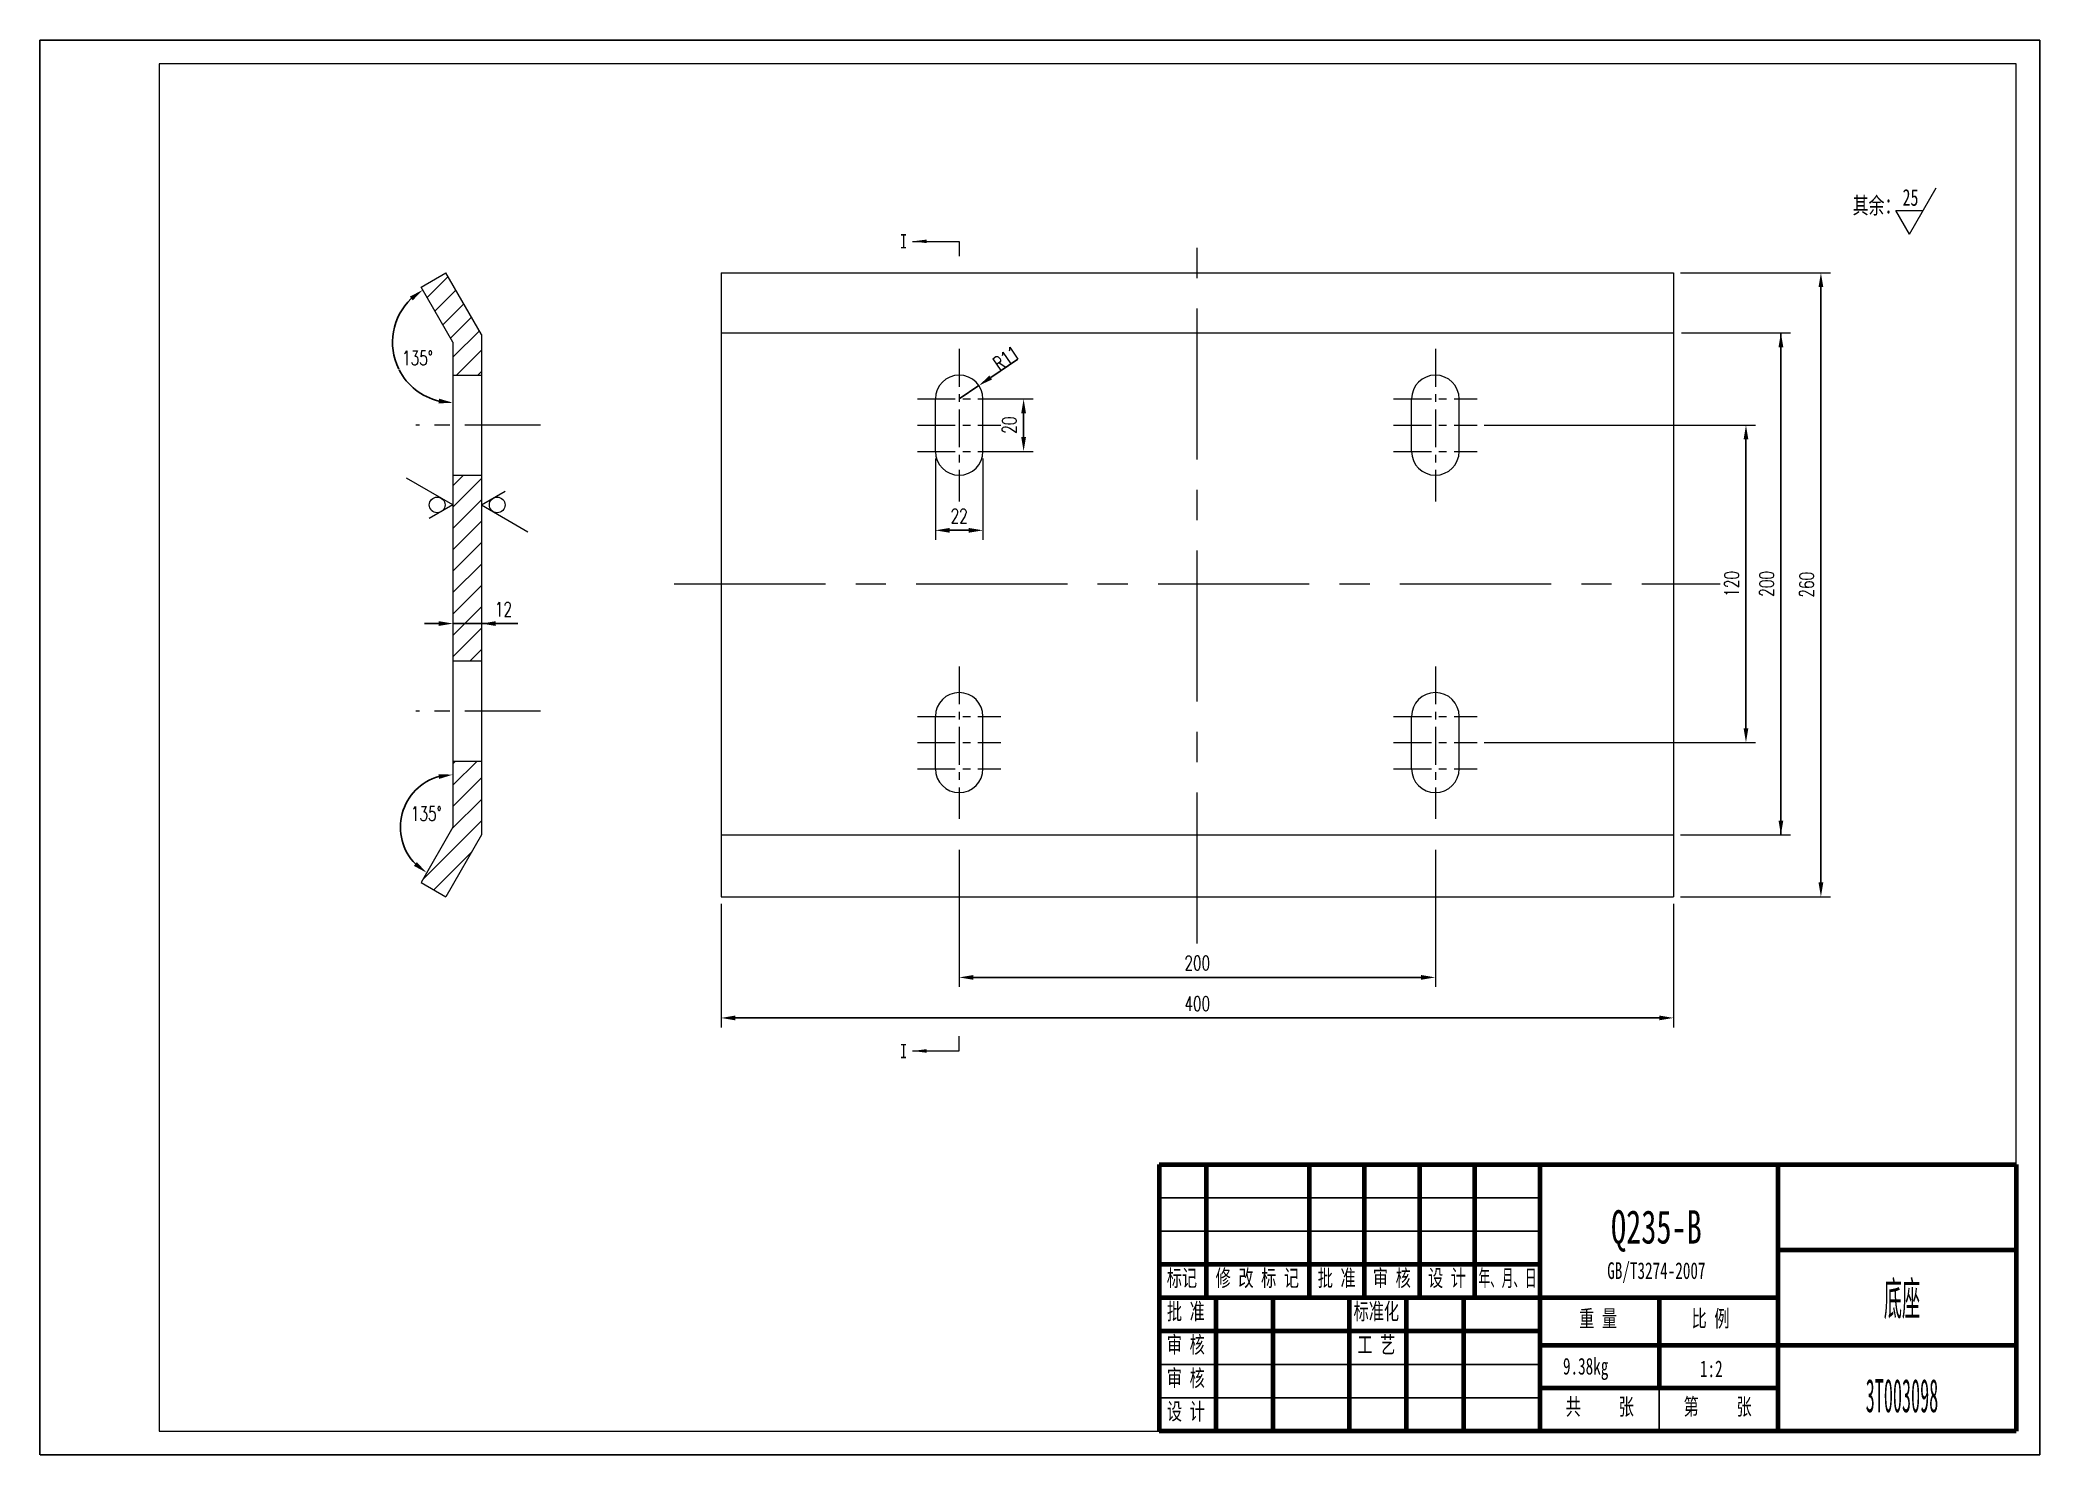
# Model space of a CAD drawing. Header units: millimetres. Extents: x 0 to 840, y 0 to 594.
import ezdxf

# ---------------------------------------------------------------- set-up
doc = ezdxf.new("R2010")
doc.units = ezdxf.units.MM
for name, pattern in [('CENTER', [50.8, 31.75, -6.35, 6.35, -6.35]), ('EB_DASH', [6, 3, -3]), ('EB_DASHDOT', [39, 30, -3, 3, -3])]:
    doc.linetypes.add(name, pattern=pattern)
for name, color, linetype, lineweight in [('25C', 1, 'CENTER', 18), ('尺寸线', 4, 'Continuous', 9), ('标注线', 4, 'Continuous', 5), ('点划线', 1, 'EB_DASHDOT', 5), ('粗线', 7, 'Continuous', 15), ('细线', 3, 'Continuous', 5), ('虚线', 2, 'EB_DASH', 5)]:
    doc.layers.add(name, color=color, linetype=linetype, lineweight=lineweight)
doc.layers.add('边框', color=7, linetype='Continuous', lineweight=18, plot=False)
doc.styles.get("Standard").update_dxf_attribs({"font": 'romans.shx', "width": 0.7})
doc.styles.add('TextStyle1', font='', dxfattribs={"width": 0.510669})
doc.styles.add('UserTxtStyle4', font='', dxfattribs={"width": 0.667})
doc.styles.add('机械', font='', dxfattribs={"width": 0.4})
doc.styles.add('标准', font='', dxfattribs={"width": 0.667})
doc.styles.get('TextStyle1').set_extended_font_data('宋体')
doc.styles.get('UserTxtStyle4').set_extended_font_data('宋体')
doc.styles.get('机械').set_extended_font_data('宋体')
doc.styles.get('标准').set_extended_font_data('宋体')
doc.dimstyles.new('副本标准', dxfattribs={"dimscale": 2, "dimtxt": 3, "dimasz": 3, "dimexe": 2, "dimexo": 1.5, "dimgap": 1, "dimtad": 1, "dimtih": 1, "dimtoh": 1, "dimdec": 1, "dimzin": 12, "dimdsep": 46, "dimtxsty": 'Standard', "dimcen": 0, "dimdle": 6, "dimclrd": 256, "dimclre": 256, "dimclrt": 256, "dimadec": 1, "dimazin": 3, "dimtfac": 1, "dimtdec": 1, "dimtmove": 1, "dimatfit": 0, "dimfxl": 0, "dimtolj": 1, "dimarcsym": 0})
doc.dimstyles.new('标准', dxfattribs={"dimscale": 2, "dimtxt": 3, "dimasz": 3, "dimexe": 2, "dimexo": 1.5, "dimgap": 1.5, "dimtad": 1, "dimdec": 1, "dimzin": 12, "dimdsep": 46, "dimtxsty": 'Standard', "dimcen": 0, "dimdle": 6, "dimclrd": 256, "dimclre": 256, "dimclrt": 256, "dimadec": 1, "dimazin": 3, "dimtfac": 1, "dimtdec": 1, "dimtmove": 0, "dimatfit": 0, "dimfxl": 0, "dimtolj": 1, "dimarcsym": 0})

# ---------------------------------------------------------------- blocks, each defined once
blk = doc.blocks.new('*X41')
at = {"layer": '尺寸线', "linetype": 'ByBlock'}
for points in [[(286.06, 183.47), (292.06, 182.47), (292.06, 184.47)], [(686.06, 183.47), (680.06, 182.47), (680.06, 184.47)]]:
    blk.add_hatch(color=256, dxfattribs=at).paths.add_polyline_path(points, flags=0)
for p, q in [((286.06, 231.34), (286.06, 179.47)), ((686.06, 231.34), (686.06, 179.47))]:
    blk.add_line(p, q, dxfattribs=at)
at = {"layer": '尺寸线', "linetype": 'ByBlock', "lineweight": -2}
blk.add_line((292.06, 183.47), (680.06, 183.47), dxfattribs=at)
at = {"layer": '尺寸线', "linetype": 'ByBlock', "insert": (486.06, 189.47), "char_height": 6, "width": 16.2, "attachment_point": 5}
blk.add_mtext('400', dxfattribs=at)
blk = doc.blocks.new('*X42')
at = {"layer": '尺寸线', "linetype": 'ByBlock'}
for points in [[(747.98, 496.3), (746.98, 490.3), (748.98, 490.3)], [(747.98, 234.34), (746.98, 240.34), (748.98, 240.34)]]:
    blk.add_hatch(color=256, dxfattribs=at).paths.add_polyline_path(points, flags=0)
for p, q in [((689.06, 496.3), (751.98, 496.3)), ((689.06, 234.34), (751.98, 234.34))]:
    blk.add_line(p, q, dxfattribs=at)
at = {"layer": '尺寸线', "linetype": 'ByBlock', "lineweight": -2}
blk.add_line((747.98, 490.3), (747.98, 240.34), dxfattribs=at)
at = {"layer": '尺寸线', "linetype": 'ByBlock', "insert": (741.98, 365.32), "char_height": 6, "width": 16.2, "attachment_point": 5, "rotation": 90}
blk.add_mtext('260', dxfattribs=at)
blk = doc.blocks.new('*X43')
at = {"layer": '尺寸线', "linetype": 'ByBlock'}
for points in [[(386.06, 200.49), (392.06, 199.49), (392.06, 201.49)], [(586.06, 200.49), (580.06, 199.49), (580.06, 201.49)]]:
    blk.add_hatch(color=256, dxfattribs=at).paths.add_polyline_path(points, flags=0)
for p, q in [((386.06, 254.06), (386.06, 196.49)), ((586.06, 254.06), (586.06, 196.49))]:
    blk.add_line(p, q, dxfattribs=at)
at = {"layer": '尺寸线', "linetype": 'ByBlock', "lineweight": -2}
blk.add_line((392.06, 200.49), (580.06, 200.49), dxfattribs=at)
at = {"layer": '尺寸线', "linetype": 'ByBlock', "insert": (486.06, 206.49), "char_height": 6, "width": 16.2, "attachment_point": 5}
blk.add_mtext('200', dxfattribs=at)
blk = doc.blocks.new('*X44')
at = {"layer": '尺寸线', "linetype": 'ByBlock'}
for points in [[(376.06, 388.17), (382.06, 387.17), (382.06, 389.17)], [(396.06, 388.17), (390.06, 387.17), (390.06, 389.17)]]:
    blk.add_hatch(color=256, dxfattribs=at).paths.add_polyline_path(points, flags=0)
for p, q in [((376.06, 418.37), (376.06, 384.17)), ((396.06, 418.32), (396.06, 384.17))]:
    blk.add_line(p, q, dxfattribs=at)
at = {"layer": '尺寸线', "linetype": 'ByBlock', "lineweight": -2}
blk.add_line((382.06, 388.17), (390.06, 388.17), dxfattribs=at)
at = {"layer": '尺寸线', "linetype": 'ByBlock', "insert": (386.06, 394.17), "char_height": 6, "width": 10.2, "attachment_point": 5}
blk.add_mtext('22', dxfattribs=at)
blk = doc.blocks.new('*X45')
at = {"layer": '尺寸线', "linetype": 'ByBlock'}
for points in [[(413.12, 443.32), (412.12, 437.32), (414.12, 437.32)], [(413.12, 421.32), (412.12, 427.32), (414.12, 427.32)]]:
    blk.add_hatch(color=256, dxfattribs=at).paths.add_polyline_path(points, flags=0)
for p, q in [((400.06, 443.32), (417.12, 443.32)), ((400.06, 421.32), (417.12, 421.32))]:
    blk.add_line(p, q, dxfattribs=at)
at = {"layer": '尺寸线', "linetype": 'ByBlock', "lineweight": -2}
blk.add_line((413.12, 437.32), (413.12, 427.32), dxfattribs=at)
at = {"layer": '尺寸线', "linetype": 'ByBlock', "insert": (407.12, 432.32), "char_height": 6, "width": 12, "attachment_point": 5, "rotation": 90}
blk.add_mtext('20', dxfattribs=at)
blk = doc.blocks.new('*X46')
at = {"layer": '尺寸线', "linetype": 'ByBlock'}
for points in [[(716.51, 432.32), (715.51, 426.32), (717.51, 426.32)], [(716.51, 299.05), (715.51, 305.05), (717.51, 305.05)]]:
    blk.add_hatch(color=256, dxfattribs=at).paths.add_polyline_path(points, flags=0)
for p, q in [((606.59, 432.32), (720.51, 432.32)), ((606.59, 299.05), (720.51, 299.05))]:
    blk.add_line(p, q, dxfattribs=at)
at = {"layer": '尺寸线', "linetype": 'ByBlock', "lineweight": -2}
blk.add_line((716.51, 426.32), (716.51, 305.05), dxfattribs=at)
at = {"layer": '尺寸线', "linetype": 'ByBlock', "insert": (710.51, 365.69), "char_height": 6, "width": 14.4, "attachment_point": 5, "rotation": 90}
blk.add_mtext('120', dxfattribs=at)
blk = doc.blocks.new('*X47')
at = {"layer": '尺寸线', "linetype": 'ByBlock'}
for points in [[(173.43, 349.03), (167.43, 348.03), (167.43, 350.03)], [(185.43, 349.03), (191.43, 348.03), (191.43, 350.03)]]:
    blk.add_hatch(color=256, dxfattribs=at).paths.add_polyline_path(points, flags=0)
at = {"layer": '尺寸线', "linetype": 'ByBlock', "lineweight": -2}
for p, q in [((167.43, 349.03), (161.43, 349.03)), ((173.43, 349.03), (185.43, 349.03)), ((179.43, 349.03), (185.56, 349.03)), ((179.43, 349.03), (185.56, 349.03)), ((185.56, 349.03), (200.76, 349.03)), ((197.43, 349.03), (191.43, 349.03))]:
    blk.add_line(p, q, dxfattribs=at)
at = {"layer": '尺寸线', "linetype": 'ByBlock'}
for p, q in [((173.43, 351.32), (173.43, 345.03)), ((185.43, 351.32), (185.43, 345.03))]:
    blk.add_line(p, q, dxfattribs=at)
at = {"layer": '尺寸线', "linetype": 'ByBlock', "insert": (194.66, 355.03), "char_height": 6, "width": 8.4, "attachment_point": 5}
blk.add_mtext('12', dxfattribs=at)
blk = doc.blocks.new('*X48')
at = {"layer": '尺寸线', "linetype": 'ByBlock'}
blk.add_hatch(color=256, dxfattribs=at).paths.add_polyline_path([(394.33, 448.94), (399.85, 451.49), (398.73, 453.14)], flags=0)
at = {"layer": '尺寸线', "linetype": 'ByBlock', "lineweight": -2}
for p, q in [((399.29, 452.31), (410.71, 460.07)), ((394.33, 448.94), (386.06, 443.32))]:
    blk.add_line(p, q, dxfattribs=at)
at = {"layer": '尺寸线', "linetype": 'ByBlock', "insert": (405.8, 460.36), "char_height": 6, "width": 17.1656, "attachment_point": 5, "rotation": 34.18789}
blk.add_mtext('R11', dxfattribs=at)
blk = doc.blocks.new('*X49')
at = {"layer": '尺寸线', "linetype": 'ByBlock'}
for points in [[(731.18, 471.05), (730.18, 465.05), (732.18, 465.05)], [(731.18, 260.32), (730.18, 266.32), (732.18, 266.32)]]:
    blk.add_hatch(color=256, dxfattribs=at).paths.add_polyline_path(points, flags=0)
at = {"layer": '尺寸线', "linetype": 'ByBlock', "lineweight": -2}
for p, q in [((686.38, 471.05), (686.38, 471.05)), ((731.18, 471.05), (731.18, 260.32))]:
    blk.add_line(p, q, dxfattribs=at)
at = {"layer": '尺寸线', "linetype": 'ByBlock'}
for p, q in [((689.38, 471.05), (735.18, 471.05)), ((689.06, 260.32), (735.18, 260.32))]:
    blk.add_line(p, q, dxfattribs=at)
at = {"layer": '尺寸线', "linetype": 'ByBlock', "insert": (725.18, 365.69), "char_height": 6, "width": 16.2, "attachment_point": 5, "rotation": 90}
blk.add_mtext('200', dxfattribs=at)
blk = doc.blocks.new('*X50')
at = {"layer": '尺寸线', "linetype": 'ByBlock'}
for points in [[(160.74, 489.08), (156.53, 484.69), (155.34, 486.29)], [(173.43, 441.73), (167.35, 441.45), (167.59, 443.44)]]:
    blk.add_hatch(color=256, dxfattribs=at).paths.add_polyline_path(points, flags=0)
at = {"layer": '尺寸线', "linetype": 'ByBlock', "lineweight": -2}
for start, end in [(133.58007, 206.23875), (207.121, 256.41993)]:
    blk.add_arc((173.43, 467.11), 25.37, start, end, dxfattribs=at)
at = {"layer": '尺寸线', "linetype": 'ByBlock', "insert": (158.55, 460.54), "char_height": 6, "width": 17.4, "attachment_point": 5}
blk.add_mtext('135%%D', dxfattribs=at)
blk = doc.blocks.new('*X51')
at = {"layer": '尺寸线', "linetype": 'ByBlock'}
for points in [[(173.43, 285.61), (167.62, 283.81), (167.35, 285.79)], [(162.39, 244.42), (157.04, 247.31), (158.26, 248.89)]]:
    blk.add_hatch(color=256, dxfattribs=at).paths.add_polyline_path(points, flags=0)
at = {"layer": '尺寸线', "linetype": 'ByBlock', "lineweight": -2}
blk.add_arc((173.43, 263.54), 22.07, 105.62183, 224.37817, dxfattribs=at)
at = {"layer": '尺寸线', "linetype": 'ByBlock', "insert": (162.24, 269.25), "char_height": 6, "width": 17.4, "attachment_point": 5}
blk.add_mtext('135%%D', dxfattribs=at)
blk = doc.blocks.new('*X52')
at = {"layer": '尺寸线', "linetype": 'Continuous'}
blk.add_hatch(color=256, dxfattribs=at).paths.add_polyline_path([(366.41, 509.48), (372.41, 510.23), (372.41, 508.73)], flags=0)
for p, q in [((366.41, 509.48), (386.06, 509.48)), ((386.06, 509.48), (386.06, 503.32))]:
    blk.add_line(p, q, dxfattribs=at)
at = {"layer": '尺寸线'}
blk.add_line((386.06, 503.32), (386.06, 503.32), dxfattribs=at)
blk = doc.blocks.new('*X53')
at = {"layer": '尺寸线', "linetype": 'Continuous'}
blk.add_hatch(color=256, dxfattribs=at).paths.add_polyline_path([(366.41, 169.61), (372.41, 170.36), (372.41, 168.86)], flags=0)
for p, q in [((366.41, 169.61), (386.06, 169.61)), ((386.06, 169.61), (386.06, 175.77))]:
    blk.add_line(p, q, dxfattribs=at)
at = {"layer": '尺寸线'}
blk.add_line((386.06, 175.77), (386.06, 175.77), dxfattribs=at)

msp = doc.modelspace()

# ---------------------------------------------------------------- hatches: boundary and pattern name
at = {"layer": '尺寸线'}
h = msp.add_hatch(dxfattribs=at)
h.set_pattern_fill('ANSI31', color=256, style=0, pattern_type=0)
h.set_pattern_definition([(45, (0, 0), (-4.49013, 4.49013), [])])
h.paths.add_polyline_path([(185.43, 453.32), (185.43, 470.32), (170.43, 496.3), (160.03, 490.3), (173.43, 467.11), (173.43, 453.32)], flags=0)
h.paths.add_polyline_path([(185.43, 333.32), (185.43, 411.32), (173.43, 411.32), (173.43, 333.32)], flags=0)
h.paths.add_polyline_path([(170.43, 234.34), (185.43, 260.32), (185.43, 291.32), (173.43, 291.32), (173.43, 263.54), (160.03, 240.34)], flags=0)

# ---------------------------------------------------------------- linework, layer by layer
at = {"layer": '25C', "ltscale": 2}
for p, q in [((486.06, 214.66), (486.06, 516.19)), ((266.4, 365.69), (705.71, 365.69))]:
    msp.add_line(p, q, dxfattribs=at)
at = {"layer": '25C', "ltscale": 0.5}
for p, q in [((386.06, 464.31), (386.06, 400.33)), ((586.06, 464.31), (586.06, 400.33)), ((368.52, 443.32), (403.59, 443.32)), ((568.52, 443.32), (603.59, 443.32)), ((368.52, 432.32), (403.59, 432.32)), ((568.52, 432.32), (603.59, 432.32)), ((368.52, 421.32), (403.59, 421.32)), ((568.52, 421.32), (603.59, 421.32)), ((386.06, 331.04), (386.06, 267.06)), ((586.06, 331.04), (586.06, 267.06)), ((368.52, 310.05), (403.59, 310.05)), ((568.52, 310.05), (603.59, 310.05)), ((368.52, 299.05), (403.59, 299.05)), ((568.52, 299.05), (603.59, 299.05)), ((368.52, 288.05), (403.59, 288.05)), ((568.52, 288.05), (603.59, 288.05))]:
    msp.add_line(p, q, dxfattribs=at)
at = {"layer": '25C'}
for p, q in [((210.2, 432.32), (157.87, 432.32)), ((210.2, 312.32), (157.87, 312.32))]:
    msp.add_line(p, q, dxfattribs=at)
at = {"layer": '尺寸线'}
for centre in [(166.82, 398.83), (192.03, 398.83)]:
    msp.add_circle(centre, 3.3, dxfattribs=at)
at = {"layer": '标注线'}
for p, q in [((785.16, 512.46), (796.43, 531.98)), ((779.43, 522.37), (790.88, 522.37)), ((785.16, 512.46), (779.43, 522.37)), ((173.43, 398.83), (153.9, 410.11)), ((185.43, 398.83), (195.34, 404.56)), ((173.43, 398.83), (163.51, 393.11)), ((185.43, 398.83), (204.95, 387.56))]:
    msp.add_line(p, q, dxfattribs=at)
at = {"layer": '点划线', "linetype": 'Continuous', "lineweight": 25}
for p, q in [((630, 108), (470, 108)), ((630, 94), (470, 94)), ((630, 38), (470, 38)), ((630, 24), (470, 24))]:
    msp.add_line(p, q, dxfattribs=at)
at = {"layer": '粗线'}
for p, q in [((830, 584), (50, 584)), ((50, 584), (50, 10)), ((830, 10), (830, 584)), ((50, 10), (830, 10))]:
    msp.add_line(p, q, dxfattribs=at)
at = {"layer": '粗线', "ltscale": 100}
for p, q in [((160.03, 490.3), (170.43, 496.3)), ((185.43, 470.32), (170.43, 496.3)), ((286.06, 496.3), (686.06, 496.3)), ((286.06, 496.3), (286.06, 234.34)), ((686.06, 496.3), (686.06, 234.34)), ((173.43, 467.11), (160.03, 490.3)), ((286.06, 471.05), (686.06, 471.05)), ((173.43, 467.11), (173.43, 263.54)), ((185.43, 470.32), (185.43, 260.32)), ((173.43, 453.32), (185.43, 453.32)), ((376.06, 421.32), (376.06, 443.32)), ((396.06, 421.32), (396.06, 443.32)), ((576.06, 421.32), (576.06, 443.32)), ((596.06, 421.32), (596.06, 443.32)), ((173.43, 411.32), (185.43, 411.32)), ((173.43, 333.32), (185.43, 333.32)), ((376.06, 288.05), (376.06, 310.05)), ((396.06, 288.05), (396.06, 310.05)), ((576.06, 288.05), (576.06, 310.05)), ((596.06, 288.05), (596.06, 310.05)), ((173.43, 291.32), (185.43, 291.32)), ((173.43, 263.54), (160.03, 240.34)), ((185.43, 260.32), (170.43, 234.34)), ((286.06, 260.32), (686.06, 260.32)), ((160.03, 240.34), (170.43, 234.34)), ((286.06, 234.34), (686.06, 234.34))]:
    msp.add_line(p, q, dxfattribs=at)
at = {"layer": '粗线', "linetype": 'Continuous', "lineweight": 70}
for p, q in [((470, 122), (830, 122)), ((470, 122), (470, 10)), ((490, 66), (490, 122)), ((533.17, 66), (533.17, 122)), ((556.33, 66), (556.33, 122)), ((579.5, 66), (579.5, 122)), ((602.67, 66), (602.67, 122)), ((630, 122), (630, 10)), ((730, 10), (730, 122)), ((830, 122), (830, 10)), ((830, 86), (730, 86)), ((630, 80), (470, 80)), ((730, 66), (470, 66)), ((494, 10), (494, 66)), ((518, 10), (518, 66)), ((550, 10), (550, 66)), ((574, 10), (574, 66)), ((598, 10), (598, 66)), ((680, 66), (680, 28)), ((630, 52), (470, 52)), ((730, 46), (630, 46)), ((830, 46), (730, 46)), ((730, 28), (630, 28)), ((830, 10), (470, 10))]:
    msp.add_line(p, q, dxfattribs=at)
at = {"layer": '粗线', "ltscale": 100}
for centre, start, end in [((386.06, 443.32), 0, 180), ((586.06, 443.32), 360, 180), ((386.06, 421.32), 180, 0), ((586.06, 421.32), 180, 0), ((386.06, 310.05), 0, 180), ((586.06, 310.05), 360, 180), ((386.06, 288.05), 180, 0), ((586.06, 288.05), 180, 0)]:
    msp.add_arc(centre, 10, start, end, dxfattribs=at)
at = {"layer": '细线', "linetype": 'CENTER', "ltscale": 100}
msp.add_line((173.43, 382.32), (173.43, 354.32), dxfattribs=at)
at = {"layer": '虚线', "linetype": 'Continuous', "lineweight": 25}
msp.add_line((680, 28), (680, 10), dxfattribs=at)
at = {"layer": '边框', "linetype": 'Continuous', "lineweight": 25}
for p, q in [((0, 0), (0, 594)), ((0, 594), (840, 594)), ((840, 594), (840, 0)), ((840, 0), (0, 0))]:
    msp.add_line(p, q, dxfattribs=at)

# ---------------------------------------------------------------- block references
at = {"layer": '尺寸线'}
for name in ['*X52', '*X53']:
    msp.add_blockref(name, (0, 0), dxfattribs=at)

# ---------------------------------------------------------------- texts
at = {"layer": '尺寸线', "insert": (361.26, 512.54), "char_height": 6, "width": 21.0245, "attachment_point": 1}
msp.add_mtext('{\\fSimSun|b0|i0|c119|p8;I}', dxfattribs=at)
at = {"layer": '尺寸线', "extrusion": (0, 0, -1), "insert": (361.26, 166.55), "char_height": 6, "width": 21.0245, "attachment_point": 1, "text_direction": (1, 0, 0)}
msp.add_mtext('{\\fSimSun|b0|i0|c119|p8;I}', dxfattribs=at)
at = {"layer": '标注线', "char_height": 7, "attachment_point": 1}
for s, insert, width in [('{\\fSimSun|b0|i0|c119|p8;25}', (782.28, 531.42), 10.6386), ('其余：', (761.32, 528.08), 78.2948)]:
    msp.add_mtext(s, dxfattribs=dict(at, insert=insert, width=width))
at = {"layer": '标注线', "attachment_point": 5}
for s, insert, char_height, width, style in [('Q235-B', (678.88, 93.99), 14, 77.9204, '标准'), ('GB/T3274-2007', (678.88, 76.54), 7, 85.1833, '标准'), ('底座', (782.03, 64.82), 14, 83.8756, '机械'), ('9.38kg', (649.18, 36.11), 7, 38.8565, '标准'), ('1:2', (701.94, 36.11), 7, 17.5866, '标准'), ('3T003098', (782.03, 24.82), 14, 111.1435, '机械')]:
    msp.add_mtext(s, dxfattribs=dict(at, insert=insert, char_height=char_height, width=width, style=style))
at = {"layer": '粗线', "char_height": 7, "attachment_point": 1}
for s, insert, width, style in [('标记', (473.25, 77.8), 25.3682, 'UserTxtStyle4'), ('修 改 标 记', (493.77, 77.8), 71.9026, 'UserTxtStyle4'), ('批 准', (536.65, 77.8), 32.1123, 'UserTxtStyle4'), ('审 核', (559.82, 77.8), 31.4898, 'UserTxtStyle4'), ('设 计', (582.99, 77.8), 31.9048, 'UserTxtStyle4'), ('年、月、日', (604.2, 77.8), 48.576, 'TextStyle1'), ('批 准', (473.3, 63.8), 32.1123, 'UserTxtStyle4'), ('标准化', (551.71, 63.8), 38.7008, 'UserTxtStyle4'), ('重 量', (646.43, 60.8), 32.1123, 'UserTxtStyle4'), ('比 例', (693.68, 60.8), 30.141, 'UserTxtStyle4'), ('审 核', (473.3, 49.8), 31.4898, 'UserTxtStyle4'), ('工 艺', (553.3, 49.8), 31.6973, 'UserTxtStyle4'), ('审 核', (473.3, 35.8), 31.4898, 'UserTxtStyle4'), ('设 计', (473.3, 21.8), 31.9048, 'UserTxtStyle4'), ('共     张', (640.82, 23.8), 58.7256, 'UserTxtStyle4'), ('第     张', (690.3, 23.8), 58.6738, 'UserTxtStyle4')]:
    msp.add_mtext(s, dxfattribs=dict(at, insert=insert, width=width, style=style))

# ---------------------------------------------------------------- dimensions: what is measured, and where the dimension line sits
at = {"layer": '尺寸线'}
for base, p1, p2, text, picture, middle in [((747.98, 234.34), (686.06, 496.3), (686.06, 234.34), '260', '*X42', (741.98, 365.32)), ((413.12, 421.32), (397.06, 443.32), (397.06, 421.32), '20', '*X45', (407.12, 432.32)), ((716.51, 299.05), (603.59, 432.32), (603.59, 299.05), '120', '*X46', (710.51, 365.69))]:
    dim = msp.add_linear_dim(base=base, p1=p1, p2=p2, angle=90, text=text, dimstyle='标准', override={"dimsah": 1, "dimtzin": 0}, dxfattribs=at)
    dim.commit()
    dim.dimension.update_dxf_attribs({"geometry": picture, "text_midpoint": middle})
for base, line1, picture, middle in [((150.21, 456.86), ((173.43, 467.11), (160.03, 490.3)), '*X50', (158.55, 460.54)), ((153.77, 273.58), ((173.43, 263.54), (160.03, 240.34)), '*X51', (162.24, 269.25))]:
    dim = msp.add_angular_dim_2l(base=base, line1=line1, line2=((173.43, 467.11), (173.43, 263.54)), text='135%%D', dimstyle='副本标准', override={"dimtad": 0, "dimtih": 1, "dimtoh": 1, "dimsah": 1, "dimtzin": 12}, dxfattribs=at)
    dim.commit()
    dim.dimension.update_dxf_attribs({"geometry": picture, "text_midpoint": middle})
dim = msp.add_linear_dim(base=(731.18, 260.32), p1=(686.38, 471.05), p2=(686.06, 260.32), angle=90, text='200', dimstyle='标准', override={"dimsah": 1, "dimtmove": 1, "dimatfit": 3, "dimtzin": 0}, dxfattribs=at)
dim.commit()
dim.dimension.update_dxf_attribs({"geometry": '*X49', "text_midpoint": (725.18, 365.69), "dimtype": 160})
dim = msp.add_radius_dim(center=(386.06, 443.32), mpoint=(394.33, 448.94), text='R11', dimstyle='标准', override={"dimpost": 'R<>', "dimsah": 1, "dimtmove": 1, "dimatfit": 3, "dimtzin": 0}, dxfattribs=at)
dim.commit()
dim.dimension.update_dxf_attribs({"geometry": '*X48', "text_midpoint": (407.48, 457.88)})
dim = msp.add_linear_dim(base=(396.06, 388.17), p1=(376.06, 421.37), p2=(396.06, 421.32), text='22', dimstyle='标准', override={"dimsah": 1, "dimtzin": 0}, dxfattribs=at)
dim.commit()
dim.dimension.update_dxf_attribs({"geometry": '*X44', "text_midpoint": (386.06, 394.17)})
dim = msp.add_linear_dim(base=(185.43, 349.03), p1=(173.43, 354.32), p2=(185.43, 354.32), dimstyle='标准', override={"dimsah": 1, "dimtzin": 0}, dxfattribs=at)
dim.commit()
dim.dimension.update_dxf_attribs({"geometry": '*X47', "text_midpoint": (194.66, 349.03), "dimtype": 160})
for base, p1, p2, picture, middle in [((586.06, 200.49), (386.06, 257.06), (586.06, 257.06), '*X43', (486.06, 206.49)), ((686.06, 183.47), (286.06, 234.34), (686.06, 234.34), '*X41', (486.06, 189.47))]:
    dim = msp.add_linear_dim(base=base, p1=p1, p2=p2, dimstyle='标准', override={"dimsah": 1, "dimtzin": 0}, dxfattribs=at)
    dim.commit()
    dim.dimension.update_dxf_attribs({"geometry": picture, "text_midpoint": middle})

doc.saveas('drawing.dxf')
